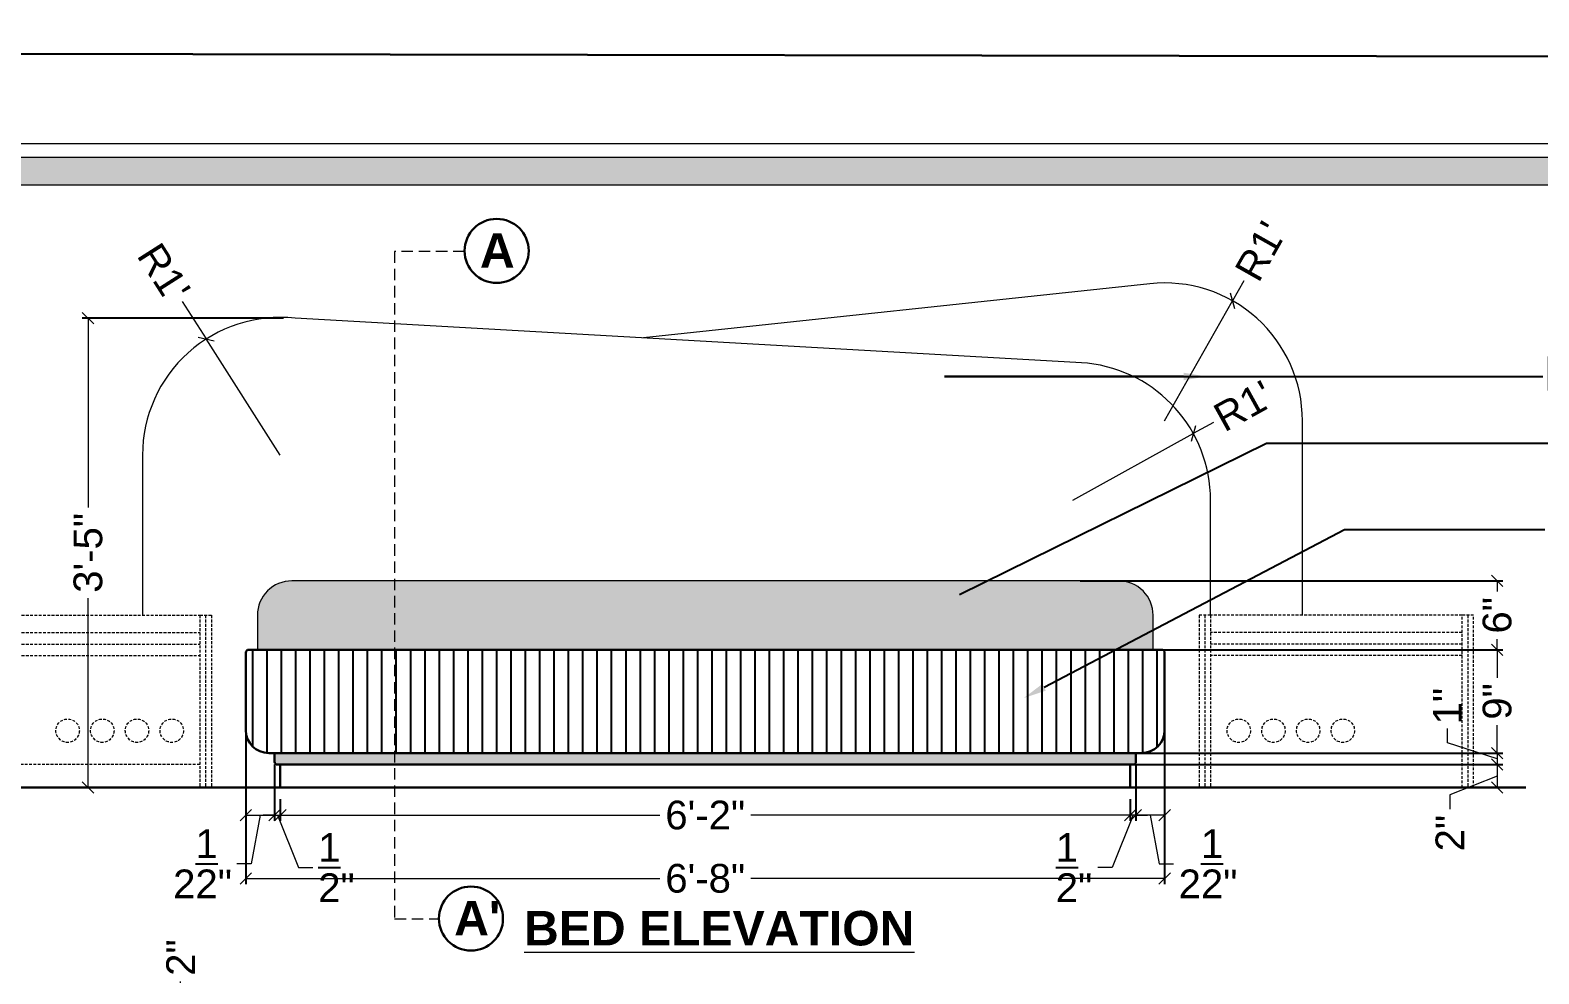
# Model space of a CAD drawing. Header units: millimetres. Extents: x 56222 to 3066687, y -650199 to -121287.
# Drawn here: x 132095.6 to 132227, y -183917.9 to -183835.7 of the extents above; entities that cross this region are included whole.
import ezdxf
from ezdxf import colors
from ezdxf.entities.mleader import LeaderData, LeaderLine
from ezdxf.math import Vec2, Vec3

# ---------------------------------------------------------------- set-up
doc = ezdxf.new("R2010")
doc.units = ezdxf.units.MM
doc.header["$MEASUREMENT"] = 0
doc.header["$PDMODE"] = 35
doc.linetypes.add('DASHED2', pattern=[0.375, 0.25, -0.125])
doc.linetypes.add('DASHEDX2', pattern=[1.5, 1, -0.5])
doc.layers.get('Defpoints').update_dxf_attribs({"color": 220})
doc.layers.add('AR HATCH-7', color=7, linetype='Continuous')
for name, color, linetype, lineweight in [('DIM.', 250, 'Continuous', 13), ('dim05', 1, 'Continuous', 13), ('Dimension', 10, 'DASHEDX2', 20), ('FURNITURE', 32, 'Continuous', 9), ('FURNITURE-1', 252, 'Continuous', 13), ('SECTION ( SLAB PLine )', 104, 'Continuous', 30), ('Text', 7, 'Continuous', 15), ('TILE', 14, 'Continuous', 9), ('wall', 7, 'Continuous', 30)]:
    doc.layers.add(name, color=color, linetype=linetype, lineweight=lineweight)
doc.styles.add('Arial', font='arial.ttf')
doc.styles.get("Standard").update_dxf_attribs({"font": 'arial.ttf', "height": 6})
doc.styles.add('style4', font='ARIALN.TTF')
doc.dimstyles.new('ISO-25', dxfattribs={"dimtxt": 2.5, "dimasz": 1, "dimexe": 0.5, "dimexo": 1, "dimtad": 0, "dimdec": 1, "dimlunit": 4, "dimtxsty": 'Standard', "dimblk": 'OBLIQUE', "dimcen": 2.5, "dimclrd": 1, "dimclre": 1, "dimclrt": 5, "dimadec": 0, "dimazin": 0, "dimtfac": 1, "dimtdec": 1, "dimtmove": 0, "dimatfit": 3, "dimfxl": 1, "dimlwd": -1, "dimarcsym": 0})

# ---------------------------------------------------------------- blocks, each defined once
blk = doc.blocks.new('_Oblique')
at = {"layer": 'wall', "color": 0, "lineweight": -2}
blk.add_line((-0.5, -0.5), (0.5, 0.5), dxfattribs=at)
blk = doc.blocks.new('*D225')
at = {"layer": 'Defpoints', "color": 0, "lineweight": 30, "transparency": 16777216}
for p in [(132186.05, -183883.71), (132186.05, -183889.71), (132223.36, -183889.71)]:
    blk.add_point(p, dxfattribs=at)
at = {"layer": 'dim05', "color": 1, "linetype": 'Continuous', "lineweight": -2, "transparency": 16777216}
for p, q in [((132187.05, -183883.71), (132223.86, -183883.71)), ((132187.05, -183889.71), (132223.86, -183889.71))]:
    blk.add_line(p, q, dxfattribs=at)
at = {"layer": 'dim05', "color": 1, "linetype": 'Continuous', "transparency": 16777216}
for p, q in [((132223.36, -183883.71), (132223.36, -183884.64)), ((132223.36, -183889.71), (132223.36, -183888.78))]:
    blk.add_line(p, q, dxfattribs=at)
at = {"layer": 'dim05', "color": 1, "transparency": 16777216}
for p, rotation in [((132223.36, -183883.71), 90), ((132223.36, -183889.71), 270)]:
    blk.add_blockref('_Oblique', p, dxfattribs=dict(at, rotation=rotation))
at = {"layer": 'dim05', "color": 5, "lineweight": 25, "transparency": 16777216, "insert": (132223.36, -183886.71), "char_height": 2.5, "attachment_point": 5, "rotation": 90, "style": 'Arial'}
blk.add_mtext('6"', dxfattribs=at)
blk = doc.blocks.new('*D226')
at = {"layer": 'Defpoints', "color": 0, "lineweight": 30, "transparency": 16777216}
for p in [(132189.91, -183889.71), (132189.91, -183898.71), (132223.36, -183898.71)]:
    blk.add_point(p, dxfattribs=at)
at = {"layer": 'dim05', "color": 1, "linetype": 'Continuous', "lineweight": -2, "transparency": 16777216}
for p, q in [((132190.91, -183889.71), (132223.86, -183889.71)), ((132190.91, -183898.71), (132223.86, -183898.71))]:
    blk.add_line(p, q, dxfattribs=at)
at = {"layer": 'dim05', "color": 1, "linetype": 'Continuous', "transparency": 16777216}
for p, q in [((132223.36, -183889.71), (132223.36, -183892.15)), ((132223.36, -183898.71), (132223.36, -183896.27))]:
    blk.add_line(p, q, dxfattribs=at)
at = {"layer": 'dim05', "color": 1, "transparency": 16777216}
for p, rotation in [((132223.36, -183889.71), 90), ((132223.36, -183898.71), 270)]:
    blk.add_blockref('_Oblique', p, dxfattribs=dict(at, rotation=rotation))
at = {"layer": 'dim05', "color": 5, "lineweight": 25, "transparency": 16777216, "insert": (132223.36, -183894.21), "char_height": 2.5, "attachment_point": 5, "rotation": 90, "style": 'Arial'}
blk.add_mtext('9"', dxfattribs=at)
blk = doc.blocks.new('*D227')
at = {"layer": 'Defpoints', "color": 0, "lineweight": 30, "transparency": 16777216}
for p in [(132189.07, -183898.71), (132189.07, -183899.71), (132223.36, -183899.71)]:
    blk.add_point(p, dxfattribs=at)
at = {"layer": 'dim05', "color": 1, "linetype": 'Continuous', "transparency": 16777216}
for p, q in [((132219.03, -183897.81), (132219.03, -183896.56)), ((132223.36, -183899.21), (132219.03, -183897.81)), ((132223.36, -183898.71), (132223.36, -183897.71)), ((132223.36, -183898.71), (132223.36, -183899.71)), ((132223.36, -183898.71), (132223.36, -183899.71)), ((132223.36, -183899.71), (132223.36, -183900.71))]:
    blk.add_line(p, q, dxfattribs=at)
at = {"layer": 'dim05', "color": 1, "linetype": 'Continuous', "lineweight": -2, "transparency": 16777216}
for p, q in [((132190.07, -183898.71), (132223.86, -183898.71)), ((132190.07, -183899.71), (132223.86, -183899.71))]:
    blk.add_line(p, q, dxfattribs=at)
at = {"layer": 'dim05', "color": 1, "transparency": 16777216}
for p, rotation in [((132223.36, -183898.71), 270), ((132223.36, -183899.71), 90)]:
    blk.add_blockref('_Oblique', p, dxfattribs=dict(at, rotation=rotation))
at = {"layer": 'dim05', "color": 5, "lineweight": 25, "transparency": 16777216, "insert": (132219.03, -183894.62), "char_height": 2.5, "attachment_point": 5, "rotation": 90, "style": 'Arial'}
blk.add_mtext('1"', dxfattribs=at)
blk = doc.blocks.new('*D228')
at = {"layer": 'Defpoints', "color": 0, "lineweight": 30, "transparency": 16777216}
for p in [(132190.62, -183899.71), (132190.62, -183901.71), (132223.36, -183901.71)]:
    blk.add_point(p, dxfattribs=at)
at = {"layer": 'dim05', "color": 1, "linetype": 'Continuous', "lineweight": -2, "transparency": 16777216}
for p, q in [((132191.62, -183899.71), (132223.86, -183899.71)), ((132191.62, -183901.71), (132223.86, -183901.71))]:
    blk.add_line(p, q, dxfattribs=at)
at = {"layer": 'dim05', "color": 1, "linetype": 'Continuous', "transparency": 16777216}
for p, q in [((132223.36, -183899.71), (132223.36, -183901.71)), ((132223.36, -183900.71), (132219.24, -183902.35)), ((132219.24, -183902.35), (132219.24, -183903.6))]:
    blk.add_line(p, q, dxfattribs=at)
at = {"layer": 'dim05', "color": 1, "transparency": 16777216}
for p, rotation in [((132223.36, -183899.71), 90), ((132223.36, -183901.71), 270)]:
    blk.add_blockref('_Oblique', p, dxfattribs=dict(at, rotation=rotation))
at = {"layer": 'dim05', "color": 5, "lineweight": 25, "transparency": 16777216, "insert": (132219.24, -183905.68), "char_height": 2.5, "attachment_point": 5, "rotation": 90, "style": 'Arial'}
blk.add_mtext('2"', dxfattribs=at)
blk = doc.blocks.new('*D229')
at = {"layer": 'Defpoints', "color": 0, "lineweight": 30, "transparency": 16777216}
for p in [(132114.4, -183896.71), (132116.9, -183898.71), (132116.9, -183904.12)]:
    blk.add_point(p, dxfattribs=at)
at = {"layer": 'dim05', "color": 1, "linetype": 'Continuous', "lineweight": -2, "transparency": 16777216}
for p, q in [((132114.4, -183897.71), (132114.4, -183904.62)), ((132116.9, -183899.71), (132116.9, -183904.62))]:
    blk.add_line(p, q, dxfattribs=at)
at = {"layer": 'dim05', "color": 1, "linetype": 'Continuous', "transparency": 16777216}
for p, q in [((132114.4, -183904.12), (132116.9, -183904.12)), ((132115.65, -183904.12), (132114.87, -183908.35)), ((132114.87, -183908.35), (132113.62, -183908.35))]:
    blk.add_line(p, q, dxfattribs=at)
at = {"layer": 'dim05', "color": 1, "transparency": 16777216, "rotation": 180}
blk.add_blockref('_Oblique', (132114.4, -183904.12), dxfattribs=at)
at = {"layer": 'dim05', "color": 1, "transparency": 16777216}
blk.add_blockref('_Oblique', (132116.9, -183904.12), dxfattribs=at)
at = {"layer": 'dim05', "color": 5, "lineweight": 25, "transparency": 16777216, "insert": (132110.63, -183908.35), "char_height": 2.5, "attachment_point": 5, "style": 'Arial'}
blk.add_mtext('2{\\H1x;\\S1/2;}"', dxfattribs=at)
blk = doc.blocks.new('*D230')
at = {"layer": 'Defpoints', "color": 0, "lineweight": 30, "transparency": 16777216}
for p in [(132116.9, -183899.08), (132117.4, -183901.71), (132117.4, -183904.12)]:
    blk.add_point(p, dxfattribs=at)
at = {"layer": 'dim05', "color": 1, "linetype": 'Continuous', "lineweight": -2, "transparency": 16777216}
for p, q in [((132116.9, -183900.08), (132116.9, -183904.62)), ((132117.4, -183902.71), (132117.4, -183904.62))]:
    blk.add_line(p, q, dxfattribs=at)
at = {"layer": 'dim05', "color": 1, "linetype": 'Continuous', "transparency": 16777216}
for p, q in [((132116.9, -183904.12), (132115.9, -183904.12)), ((132116.9, -183904.12), (132117.4, -183904.12)), ((132116.9, -183904.12), (132117.4, -183904.12)), ((132117.15, -183904.12), (132118.97, -183908.68)), ((132117.4, -183904.12), (132118.4, -183904.12)), ((132118.97, -183908.68), (132120.22, -183908.68))]:
    blk.add_line(p, q, dxfattribs=at)
at = {"layer": 'dim05', "color": 1, "transparency": 16777216}
blk.add_blockref('_Oblique', (132116.9, -183904.12), dxfattribs=at)
at = {"layer": 'dim05', "color": 1, "transparency": 16777216, "rotation": 180}
blk.add_blockref('_Oblique', (132117.4, -183904.12), dxfattribs=at)
at = {"layer": 'dim05', "color": 5, "lineweight": 25, "transparency": 16777216, "insert": (132122.29, -183908.68), "char_height": 2.5, "attachment_point": 5, "style": 'Arial'}
blk.add_mtext('{\\H1x;\\S1/2;}"', dxfattribs=at)
blk = doc.blocks.new('*D231')
at = {"layer": 'Defpoints', "color": 0, "lineweight": 30, "transparency": 16777216}
for p in [(132117.4, -183901.71), (132191.4, -183901.71), (132191.4, -183904.12)]:
    blk.add_point(p, dxfattribs=at)
at = {"layer": 'dim05', "color": 1, "linetype": 'Continuous', "lineweight": -2, "transparency": 16777216}
for p, q in [((132117.4, -183902.71), (132117.4, -183904.62)), ((132191.4, -183902.71), (132191.4, -183904.62))]:
    blk.add_line(p, q, dxfattribs=at)
at = {"layer": 'dim05', "color": 1, "linetype": 'Continuous', "transparency": 16777216}
for p, q in [((132117.4, -183904.12), (132150.45, -183904.12)), ((132191.4, -183904.12), (132158.36, -183904.12))]:
    blk.add_line(p, q, dxfattribs=at)
at = {"layer": 'dim05', "color": 1, "transparency": 16777216, "rotation": 180}
blk.add_blockref('_Oblique', (132117.4, -183904.12), dxfattribs=at)
at = {"layer": 'dim05', "color": 1, "transparency": 16777216}
blk.add_blockref('_Oblique', (132191.4, -183904.12), dxfattribs=at)
at = {"layer": 'dim05', "color": 5, "lineweight": 25, "transparency": 16777216, "insert": (132154.4, -183904.12), "char_height": 2.5, "attachment_point": 5, "style": 'Arial'}
blk.add_mtext('6\'-2"', dxfattribs=at)
blk = doc.blocks.new('*D232')
at = {"layer": 'Defpoints', "color": 0, "lineweight": 30, "transparency": 16777216}
for p in [(132194.4, -183896.71), (132191.9, -183898.71), (132191.9, -183904.12)]:
    blk.add_point(p, dxfattribs=at)
at = {"layer": 'dim05', "color": 1, "linetype": 'Continuous', "lineweight": -2, "transparency": 16777216}
for p, q in [((132194.4, -183897.71), (132194.4, -183904.62)), ((132191.9, -183899.71), (132191.9, -183904.62))]:
    blk.add_line(p, q, dxfattribs=at)
at = {"layer": 'dim05', "color": 1, "linetype": 'Continuous', "transparency": 16777216}
for p, q in [((132194.4, -183904.12), (132191.9, -183904.12)), ((132193.15, -183904.12), (132193.93, -183908.35)), ((132193.93, -183908.35), (132195.18, -183908.35))]:
    blk.add_line(p, q, dxfattribs=at)
at = {"layer": 'dim05', "color": 1, "transparency": 16777216, "rotation": 180}
blk.add_blockref('_Oblique', (132191.9, -183904.12), dxfattribs=at)
at = {"layer": 'dim05', "color": 1, "transparency": 16777216}
blk.add_blockref('_Oblique', (132194.4, -183904.12), dxfattribs=at)
at = {"layer": 'dim05', "color": 5, "lineweight": 25, "transparency": 16777216, "insert": (132198.18, -183908.35), "char_height": 2.5, "attachment_point": 5, "style": 'Arial'}
blk.add_mtext('2{\\H1x;\\S1/2;}"', dxfattribs=at)
blk = doc.blocks.new('*D233')
at = {"layer": 'Defpoints', "color": 0, "lineweight": 30, "transparency": 16777216}
for p in [(132191.9, -183899.08), (132191.4, -183901.71), (132191.4, -183904.12)]:
    blk.add_point(p, dxfattribs=at)
at = {"layer": 'dim05', "color": 1, "linetype": 'Continuous', "lineweight": -2, "transparency": 16777216}
for p, q in [((132191.9, -183900.08), (132191.9, -183904.62)), ((132191.4, -183902.71), (132191.4, -183904.62))]:
    blk.add_line(p, q, dxfattribs=at)
at = {"layer": 'dim05', "color": 1, "linetype": 'Continuous', "transparency": 16777216}
for p, q in [((132191.65, -183904.12), (132189.84, -183908.68)), ((132191.4, -183904.12), (132190.4, -183904.12)), ((132191.9, -183904.12), (132191.4, -183904.12)), ((132191.9, -183904.12), (132191.4, -183904.12)), ((132191.9, -183904.12), (132192.9, -183904.12)), ((132189.84, -183908.68), (132188.59, -183908.68))]:
    blk.add_line(p, q, dxfattribs=at)
at = {"layer": 'dim05', "color": 1, "transparency": 16777216}
blk.add_blockref('_Oblique', (132191.4, -183904.12), dxfattribs=at)
at = {"layer": 'dim05', "color": 1, "transparency": 16777216, "rotation": 180}
blk.add_blockref('_Oblique', (132191.9, -183904.12), dxfattribs=at)
at = {"layer": 'dim05', "color": 5, "lineweight": 25, "transparency": 16777216, "insert": (132186.51, -183908.68), "char_height": 2.5, "attachment_point": 5, "style": 'Arial'}
blk.add_mtext('{\\H1x;\\S1/2;}"', dxfattribs=at)
blk = doc.blocks.new('*D234')
at = {"layer": 'Defpoints', "color": 0, "lineweight": 30, "transparency": 16777216}
for p in [(132114.4, -183894.75), (132194.4, -183894.75), (132194.4, -183909.63)]:
    blk.add_point(p, dxfattribs=at)
at = {"layer": 'dim05', "color": 1, "linetype": 'Continuous', "lineweight": -2, "transparency": 16777216}
for p, q in [((132114.4, -183895.75), (132114.4, -183910.13)), ((132194.4, -183895.75), (132194.4, -183910.13))]:
    blk.add_line(p, q, dxfattribs=at)
at = {"layer": 'dim05', "color": 1, "linetype": 'Continuous', "transparency": 16777216}
for p, q in [((132114.4, -183909.63), (132150.45, -183909.63)), ((132194.4, -183909.63), (132158.36, -183909.63))]:
    blk.add_line(p, q, dxfattribs=at)
at = {"layer": 'dim05', "color": 1, "transparency": 16777216, "rotation": 180}
blk.add_blockref('_Oblique', (132114.4, -183909.63), dxfattribs=at)
at = {"layer": 'dim05', "color": 1, "transparency": 16777216}
blk.add_blockref('_Oblique', (132194.4, -183909.63), dxfattribs=at)
at = {"layer": 'dim05', "color": 5, "lineweight": 25, "transparency": 16777216, "insert": (132154.4, -183909.63), "char_height": 2.5, "attachment_point": 5, "style": 'Arial'}
blk.add_mtext('6\'-8"', dxfattribs=at)
blk = doc.blocks.new('*D236')
at = {"layer": 'Defpoints', "color": 0, "lineweight": 30, "transparency": 16777216}
for p in [(132118.68, -183860.83), (132100.66, -183901.71), (132117.4, -183901.71)]:
    blk.add_point(p, dxfattribs=at)
at = {"layer": 'dim05', "color": 1, "linetype": 'Continuous', "lineweight": -2, "transparency": 16777216}
for p, q in [((132117.68, -183860.83), (132100.16, -183860.83)), ((132116.4, -183901.71), (132100.16, -183901.71))]:
    blk.add_line(p, q, dxfattribs=at)
at = {"layer": 'dim05', "color": 1, "linetype": 'Continuous', "transparency": 16777216}
for p, q in [((132100.66, -183860.83), (132100.66, -183877.32)), ((132100.66, -183901.71), (132100.66, -183885.22))]:
    blk.add_line(p, q, dxfattribs=at)
at = {"layer": 'dim05', "color": 1, "transparency": 16777216}
for p, rotation in [((132100.66, -183860.83), 90), ((132100.66, -183901.71), 270)]:
    blk.add_blockref('_Oblique', p, dxfattribs=dict(at, rotation=rotation))
at = {"layer": 'dim05', "color": 5, "lineweight": 25, "transparency": 16777216, "insert": (132100.66, -183881.27), "char_height": 2.5, "attachment_point": 5, "rotation": 90, "style": 'Arial'}
blk.add_mtext('3\'-5"', dxfattribs=at)
blk = doc.blocks.new('*D266')
at = {"layer": 'Defpoints', "color": 0, "lineweight": 30, "transparency": 16777216}
for p in [(132111.42, -183919.66), (132114.4, -183919.66), (132114.4, -183921.66)]:
    blk.add_point(p, dxfattribs=at)
at = {"layer": 'dim05', "color": 1, "linetype": 'Continuous', "transparency": 16777216}
for p, q in [((132108.72, -183919.86), (132108.72, -183918.61)), ((132111.42, -183920.66), (132108.72, -183919.86)), ((132111.42, -183921.66), (132111.42, -183919.66))]:
    blk.add_line(p, q, dxfattribs=at)
at = {"layer": 'dim05', "color": 1, "linetype": 'Continuous', "lineweight": -2, "transparency": 16777216}
for p, q in [((132113.4, -183919.66), (132110.92, -183919.66)), ((132113.4, -183921.66), (132110.92, -183921.66))]:
    blk.add_line(p, q, dxfattribs=at)
at = {"layer": 'dim05', "color": 1, "transparency": 16777216}
for p, rotation in [((132111.42, -183919.66), 90), ((132111.42, -183921.66), 270)]:
    blk.add_blockref('_Oblique', p, dxfattribs=dict(at, rotation=rotation))
at = {"layer": 'dim05', "color": 5, "lineweight": 25, "transparency": 16777216, "insert": (132108.72, -183916.52), "char_height": 2.5, "attachment_point": 5, "rotation": 90, "style": 'Arial'}
blk.add_mtext('2"', dxfattribs=at)
blk = doc.blocks.new('*D278')
at = {"layer": 'Defpoints', "color": 0, "lineweight": 30, "transparency": 16777216}
for p in [(132110.95, -183862.64), (132117.4, -183872.76)]:
    blk.add_point(p, dxfattribs=at)
at = {"layer": 'dim05', "color": 1, "linetype": 'Continuous', "transparency": 16777216}
for p in [(132108.86, -183859.37), (132117.4, -183872.76)]:
    blk.add_line(p, (132110.95, -183862.64), dxfattribs=at)
at = {"layer": 'dim05', "color": 1, "transparency": 16777216, "rotation": 302.5133259901082}
blk.add_blockref('_Oblique', (132110.95, -183862.64), dxfattribs=at)
at = {"layer": 'dim05', "color": 5, "lineweight": 25, "transparency": 16777216, "insert": (132107.27, -183856.86), "char_height": 2.5, "attachment_point": 5, "rotation": 302.5133, "style": 'Arial'}
blk.add_mtext("R1'", dxfattribs=at)
blk = doc.blocks.new('*D279')
at = {"layer": 'Defpoints', "color": 0, "lineweight": 30, "transparency": 16777216}
for p in [(132196.9, -183870.88), (132186.4, -183876.69)]:
    blk.add_point(p, dxfattribs=at)
at = {"layer": 'dim05', "color": 1, "linetype": 'Continuous', "transparency": 16777216}
for p in [(132198.65, -183869.91), (132186.4, -183876.69)]:
    blk.add_line(p, (132196.9, -183870.88), dxfattribs=at)
at = {"layer": 'dim05', "color": 1, "transparency": 16777216, "rotation": 208.9367553747113}
blk.add_blockref('_Oblique', (132196.9, -183870.88), dxfattribs=at)
at = {"layer": 'dim05', "color": 5, "lineweight": 25, "transparency": 16777216, "insert": (132201.25, -183868.47), "char_height": 2.5, "attachment_point": 5, "rotation": 28.9368, "style": 'Arial'}
blk.add_mtext("R1'", dxfattribs=at)
blk = doc.blocks.new('*D280')
at = {"layer": 'Defpoints', "color": 0, "lineweight": 30, "transparency": 16777216}
for p in [(132200.3, -183859.31), (132194.4, -183869.76)]:
    blk.add_point(p, dxfattribs=at)
at = {"layer": 'dim05', "color": 1, "linetype": 'Continuous', "transparency": 16777216}
for p in [(132201.29, -183857.57), (132194.4, -183869.76)]:
    blk.add_line(p, (132200.3, -183859.31), dxfattribs=at)
at = {"layer": 'dim05', "color": 1, "transparency": 16777216, "rotation": 240.528125742632}
blk.add_blockref('_Oblique', (132200.3, -183859.31), dxfattribs=at)
at = {"layer": 'dim05', "color": 5, "lineweight": 25, "transparency": 16777216, "insert": (132202.75, -183854.99), "char_height": 2.5, "attachment_point": 5, "rotation": 60.5281, "style": 'Arial'}
blk.add_mtext("R1'", dxfattribs=at)

msp = doc.modelspace()

# ---------------------------------------------------------------- hatches: boundary and pattern name
at = {"layer": 'AR HATCH-7', "lineweight": 30, "true_color": 0xffffff}
h = msp.add_hatch(color=7, dxfattribs=at)
h.dxf.hatch_style = 1
h.paths.add_polyline_path([(132190.4, -183883.71), (132168.65, -183883.71), (132168.65, -183888.21), (132193.4, -183888.21), (132193.4, -183886.71, 0.414214)])
h.paths.add_polyline_path([(132168.65, -183883.71), (132118.4, -183883.71, 0.414214), (132115.4, -183886.71), (132115.4, -183889.71), (132193.4, -183889.71), (132193.4, -183888.21), (132168.65, -183888.21)])
at = {"layer": 'AR HATCH-7', "lineweight": 25, "true_color": 0xf4f4f1, "transparency": 33554687}
h = msp.add_hatch(dxfattribs=at)
h.set_pattern_fill('ANSI31', scale=10, angle=45)
h.paths.add_polyline_path([(132194.4, -183889.96, 0.414214), (132194.15, -183889.71), (132114.65, -183889.71, 0.414214), (132114.4, -183889.96), (132114.4, -183896.71, 0.414214), (132116.4, -183898.71), (132192.4, -183898.71, 0.414214), (132194.4, -183896.71)])
at = {"layer": 'AR HATCH-7', "lineweight": 30, "true_color": 0xc8c92d}
h = msp.add_hatch(color=52, dxfattribs=at)
h.dxf.hatch_style = 1
h.paths.add_polyline_path([(132191.9, -183898.71), (132116.9, -183898.71), (132116.9, -183899.46, 0.414214), (132117.15, -183899.71), (132191.65, -183899.71, 0.414214), (132191.9, -183899.46)])
at = {"layer": 'Dimension', "linetype": 'Continuous', "true_color": 0xd39e00}
h = msp.add_hatch(color=42, dxfattribs=at)
h.paths.add_polyline_path([(132076.96, -183846.82), (132076.96, -184088.55), (132420.37, -184088.55), (132420.37, -183846.82)])
h.paths.add_polyline_path([(132079.37, -183849.23), (132417.96, -183849.23), (132417.96, -184086.14), (132079.37, -184086.14)], flags=16)

# ---------------------------------------------------------------- linework, layer by layer
at = {"layer": 'Dimension', "color": 42, "linetype": 'Continuous', "true_color": 0xd39e00}
for points in [[(132075.75, -183845.62), (132421.58, -183845.62), (132421.58, -184089.75), (132075.75, -184089.75)], [(132076.96, -183846.82), (132420.37, -183846.82), (132420.37, -184088.55), (132076.96, -184088.55)], [(132079.37, -183849.23), (132417.96, -183849.23), (132417.96, -184086.14), (132079.37, -184086.14)]]:
    msp.add_lwpolyline(points, close=True, dxfattribs=at)
at = {"layer": 'FURNITURE', "lineweight": 5}
for p, q in [((132193.12, -183857.83), (132149.02, -183862.55)), ((132198.4, -183886.71), (132198.4, -183876.69))]:
    msp.add_line(p, q, dxfattribs=at)
at = {"layer": 'FURNITURE', "linetype": 'DASHED2', "lineweight": 15}
for p, q in [((132088.49, -183886.71), (132110.4, -183886.71)), ((132110.4, -183886.71), (132110.4, -183901.71)), ((132110.9, -183886.71), (132110.9, -183901.71)), ((132197.9, -183886.71), (132197.9, -183901.71)), ((132198.4, -183886.71), (132198.4, -183901.71)), ((132220.31, -183886.71), (132198.4, -183886.71)), ((132220.31, -183901.71), (132220.31, -183886.71)), ((132220.81, -183886.71), (132220.81, -183901.71)), ((132088.49, -183888.21), (132110.4, -183888.21)), ((132220.31, -183888.21), (132198.4, -183888.21)), ((132088.49, -183889.21), (132110.4, -183889.21)), ((132220.31, -183889.21), (132198.4, -183889.21)), ((132088.49, -183890.21), (132110.4, -183890.21)), ((132220.31, -183890.21), (132198.4, -183890.21)), ((132110.4, -183899.71), (132088.49, -183899.71)), ((132198.4, -183899.71), (132220.31, -183899.71))]:
    msp.add_line(p, q, dxfattribs=at)
at = {"layer": 'FURNITURE', "lineweight": 30}
for p, q in [((132114.4, -183889.96), (132114.4, -183896.71)), ((132194.15, -183889.71), (132114.65, -183889.71)), ((132194.4, -183889.96), (132194.4, -183896.71)), ((132116.4, -183898.71), (132192.4, -183898.71)), ((132116.9, -183898.71), (132116.9, -183899.46)), ((132191.9, -183899.46), (132191.9, -183898.71)), ((132117.15, -183899.71), (132191.65, -183899.71)), ((132117.4, -183901.71), (132117.4, -183899.71)), ((132191.4, -183901.71), (132191.4, -183899.71))]:
    msp.add_line(p, q, dxfattribs=at)
at = {"layer": 'FURNITURE', "lineweight": 5}
for points in [[(132206.4, -183886.71), (132206.4, -183869.76, 0.445833), (132193.12, -183857.83)], [(132187.68, -183864.75), (132118.68, -183860.83, 0.445833), (132105.4, -183872.76), (132105.4, -183886.71)], [(132193.4, -183889.71), (132193.4, -183886.71, 0.414214), (132190.4, -183883.71), (132118.4, -183883.71, 0.414214), (132115.4, -183886.71), (132115.4, -183889.71)]]:
    msp.add_lwpolyline(points, format="xyb", dxfattribs=at)
at = {"layer": 'FURNITURE', "linetype": 'DASHED2', "lineweight": 15}
for points in [[(132110.4, -183886.71), (132111.4, -183886.71), (132111.4, -183901.71), (132087.49, -183901.71), (132087.49, -183886.71), (132088.49, -183886.71)], [(132198.4, -183886.71), (132197.4, -183886.71), (132197.4, -183901.71), (132221.31, -183901.71), (132221.31, -183886.71), (132220.31, -183886.71)]]:
    msp.add_lwpolyline(points, dxfattribs=at)
for centre in [(132098.88, -183896.76), (132101.9, -183896.76), (132104.92, -183896.76), (132107.95, -183896.76), (132200.86, -183896.76), (132203.88, -183896.76), (132206.9, -183896.76), (132209.92, -183896.76)]:
    msp.add_circle(centre, 1.02, dxfattribs=at)
at = {"layer": 'FURNITURE', "lineweight": 5}
msp.add_arc((132186.4, -183876.69), 12, 0, 83.8844, dxfattribs=at)
at = {"layer": 'FURNITURE', "lineweight": 30}
for centre, radius, start, end in [((132114.65, -183889.96), 0.25, 90, 180), ((132194.15, -183889.96), 0.25, 0, 90), ((132116.4, -183896.71), 2, 180, 270), ((132192.4, -183896.71), 2, 270, 0), ((132117.15, -183899.46), 0.25, 180, 270), ((132191.65, -183899.46), 0.25, 270, 0)]:
    msp.add_arc(centre, radius, start, end, dxfattribs=at)
at = {"layer": 'FURNITURE-1', "color": 251, "linetype": 'DASHEDX2', "true_color": 0x636466}
msp.add_lwpolyline([(132133.45, -183855.02), (132127.35, -183855.02), (132127.35, -183913.14), (132131.22, -183913.14)], dxfattribs=at)
at = {"layer": 'FURNITURE-1', "color": 1, "linetype": 'ByBlock', "lineweight": 30}
for centre in [(132136.24, -183854.97), (132134, -183913.12)]:
    msp.add_circle(centre, 2.79, dxfattribs=at)
at = {"layer": 'SECTION ( SLAB PLine )', "color": 1}
msp.add_line((132225.86, -183901.71), (132084.77, -183901.71), dxfattribs=at)
at = {"layer": 'TILE', "color": 3, "lineweight": 30}
msp.add_lwpolyline([(130964.58, -183835.75), (133130.68, -183839.68), (133130.68, -184636.78), (130964.58, -184632.85)], close=True, dxfattribs=at)

# ---------------------------------------------------------------- texts
at = {"layer": 'DIM.', "color": 1, "char_height": 3, "attachment_point": 1}
for s, width, gutter_width, insert in [('{\\fArial|b1|i0|c0|p34;A}', 81.8757, 1.13, (132134.78, -183853.43, -2.25)), ("{\\fArial|b1|i0|c0|p34;A'}", 81.8757, 1.13, (132132.54, -183911.58, -2.25)), ('{\\fArial|b1|i0|c0|p34;\\LBED ELEVATION}', 111.5588, 1, (132138.62, -183912.46))]:
    msp.add_mtext_dynamic_manual_height_columns(s, width=width, gutter_width=gutter_width, heights=[0], dxfattribs=dict(at, insert=insert))

# ---------------------------------------------------------------- dimensions: what is measured, and where the dimension line sits
at = {"layer": 'dim05', "color": 27, "lineweight": 25, "true_color": 0x7d5120}
for center, mpoint, picture, middle in [((132194.4, -183869.76), (132200.3, -183859.31), '*D280', (132202.75, -183854.99)), ((132186.4, -183876.69), (132196.9, -183870.88), '*D279', (132201.25, -183868.47))]:
    dim = msp.add_radius_dim(center=center, mpoint=mpoint, dimstyle='ISO-25', override={"dimtxsty": 'Arial', "dimtmove": 1}, dxfattribs=at)
    dim.commit()
    dim.dimension.update_dxf_attribs({"geometry": picture, "text_midpoint": middle})
dim = msp.add_radius_dim(center=(132117.4, -183872.76), mpoint=(132110.95, -183862.64), dimstyle='ISO-25', override={"dimtxsty": 'Arial', "dimtmove": 1}, dxfattribs=at)
dim.commit()
dim.dimension.update_dxf_attribs({"geometry": '*D278', "text_midpoint": (132107.27, -183856.86), "dimtype": 164})
for base, p1, p2, picture, middle in [((132100.66, -183901.71), (132118.68, -183860.83), (132117.4, -183901.71), '*D236', (132100.66, -183881.27)), ((132223.36, -183889.71), (132186.05, -183883.71), (132186.05, -183889.71), '*D225', (132223.36, -183886.71)), ((132223.36, -183898.71), (132189.91, -183889.71), (132189.91, -183898.71), '*D226', (132223.36, -183894.21)), ((132111.42, -183919.66), (132114.4, -183921.66), (132114.4, -183919.66), '*D266', (132108.72, -183917.98))]:
    dim = msp.add_linear_dim(base=base, p1=p1, p2=p2, angle=90, dimstyle='ISO-25', override={"dimtxsty": 'Arial', "dimtmove": 1}, dxfattribs=at)
    dim.commit()
    dim.dimension.update_dxf_attribs({"geometry": picture, "text_midpoint": middle})
for base, p1, p2, angle, picture, middle in [((132223.36, -183899.71), (132189.07, -183898.71), (132189.07, -183899.71), 90, '*D227', (132219.03, -183895.94)), ((132191.9, -183904.12), (132194.4, -183896.71), (132191.9, -183898.71), 180, '*D232', (132195.81, -183908.35)), ((132191.4, -183904.12), (132191.9, -183899.08), (132191.4, -183901.71), 180, '*D233', (132187.96, -183908.68)), ((132223.36, -183901.71), (132190.62, -183899.71), (132190.62, -183901.71), 90, '*D228', (132219.24, -183904.22))]:
    dim = msp.add_linear_dim(base=base, p1=p1, p2=p2, angle=angle, dimstyle='ISO-25', override={"dimtxsty": 'Arial', "dimtmove": 1}, dxfattribs=at)
    dim.commit()
    dim.dimension.update_dxf_attribs({"geometry": picture, "text_midpoint": middle, "dimtype": 160})
for base, p1, p2, picture, middle in [((132194.4, -183909.63), (132114.4, -183894.75), (132194.4, -183894.75), '*D234', (132154.4, -183909.63)), ((132191.4, -183904.12), (132117.4, -183901.71), (132191.4, -183901.71), '*D231', (132154.4, -183904.12))]:
    dim = msp.add_linear_dim(base=base, p1=p1, p2=p2, dimstyle='ISO-25', override={"dimtxsty": 'Arial', "dimtmove": 1}, dxfattribs=at)
    dim.commit()
    dim.dimension.update_dxf_attribs({"geometry": picture, "text_midpoint": middle})
for base, p1, p2, picture, middle in [((132116.9, -183904.12), (132114.4, -183896.71), (132116.9, -183898.71), '*D229', (132113, -183908.35)), ((132117.4, -183904.12), (132116.9, -183899.08), (132117.4, -183901.71), '*D230', (132120.84, -183908.68))]:
    dim = msp.add_linear_dim(base=base, p1=p1, p2=p2, dimstyle='ISO-25', override={"dimtxsty": 'Arial', "dimtmove": 1}, dxfattribs=at)
    dim.commit()
    dim.dimension.update_dxf_attribs({"geometry": picture, "text_midpoint": middle, "dimtype": 160})

# ---------------------------------------------------------------- leaders
at = {"layer": 'Text', "color": 1, "lineweight": 0, "ltscale": 20}
ml = msp.add_multileader_mtext('Standard', dxfattribs=at)
ml.set_content('Bed back_cusion', color=1, style='style4')
ml.set_leader_properties()
ml.build(insert=Vec2(0, 0))
ml.multileader.update_dxf_attribs({"dogleg_length": 2.02, "arrow_head_size": 2})
ctx = ml.context
ctx.base_point, ctx.char_height, ctx.arrow_head_size, ctx.landing_gap_size, ctx.plane_origin = Vec3(132227.33, -183865.91), 3, 2, 0.4, Vec3(132157.62, -183865.91)
ctx.text_align_type = 1
notes = []
notes.append((ctx, [(0, (1, 1, 0), (132219.97, -183865.91), (1, 0), 7.36, [(1, [(132198.05, -183865.91), (132175.22, -183865.91)], 0, [])])]))
ctx.mtext.insert, ctx.mtext.alignment = Vec3(132240.57, -183864.15), 2
ml = msp.add_multileader_mtext('Standard', dxfattribs=at)
ml.set_content('Mattress', color=1, style='style4')
ml.set_leader_properties()
ml.build(insert=Vec2(0, 0))
ml.multileader.update_dxf_attribs({"dogleg_length": 2.02, "arrow_head_size": 2})
ctx = ml.context
ctx.base_point, ctx.char_height, ctx.arrow_head_size, ctx.landing_gap_size, ctx.plane_origin = Vec3(132230.8, -183871.71), 3, 2, 0.4, Vec3(132157.3, -183882.14)
notes.append((ctx, [(0, (1, 1, 0), (132203.26, -183871.71), (1, 0), 27.55, [(0, [(132174.74, -183885.77)], 0, [])])]))
ctx.mtext.insert = Vec3(132231.2, -183870.19)
ml = msp.add_multileader_mtext('Standard', dxfattribs=at)
ml.set_content('\\A1;4*4mm groove \\Pin cusion', color=1, style='style4')
ml.set_leader_properties()
ml.build(insert=Vec2(0, 0))
ml.multileader.update_dxf_attribs({"dogleg_length": 2.02, "arrow_head_size": 2})
ctx = ml.context
ctx.base_point, ctx.char_height, ctx.arrow_head_size, ctx.landing_gap_size, ctx.plane_origin = Vec3(132227.52, -183879.23), 3, 2, 0.4, Vec3(132157.3, -183880.72)
ctx.text_align_type = 1
notes.append((ctx, [(0, (1, 1, 0), (132210.06, -183879.23), (1, 0), 17.46, [(0, [(132182.14, -183893.91)], 0, [])])]))
ctx.mtext.insert, ctx.mtext.alignment = Vec3(132239, -183877.7), 2
for ctx, leaders in notes:
    for number, flags, end, landing, length, lines in leaders:
        leader = LeaderData()
        leader.index, (leader.has_last_leader_line, leader.has_dogleg_vector, leader.attachment_direction) = number, flags
        leader.last_leader_point, leader.dogleg_vector, leader.dogleg_length = Vec3(end), Vec3(landing), length
        for number, points, colour, breaks in lines:
            line = LeaderLine()
            line.index, line.vertices, line.color, line.breaks = number, Vec3.list(points), colors.encode_raw_color(colour), breaks
            leader.lines.append(line)
        ctx.leaders.append(leader)

doc.saveas('drawing.dxf')
